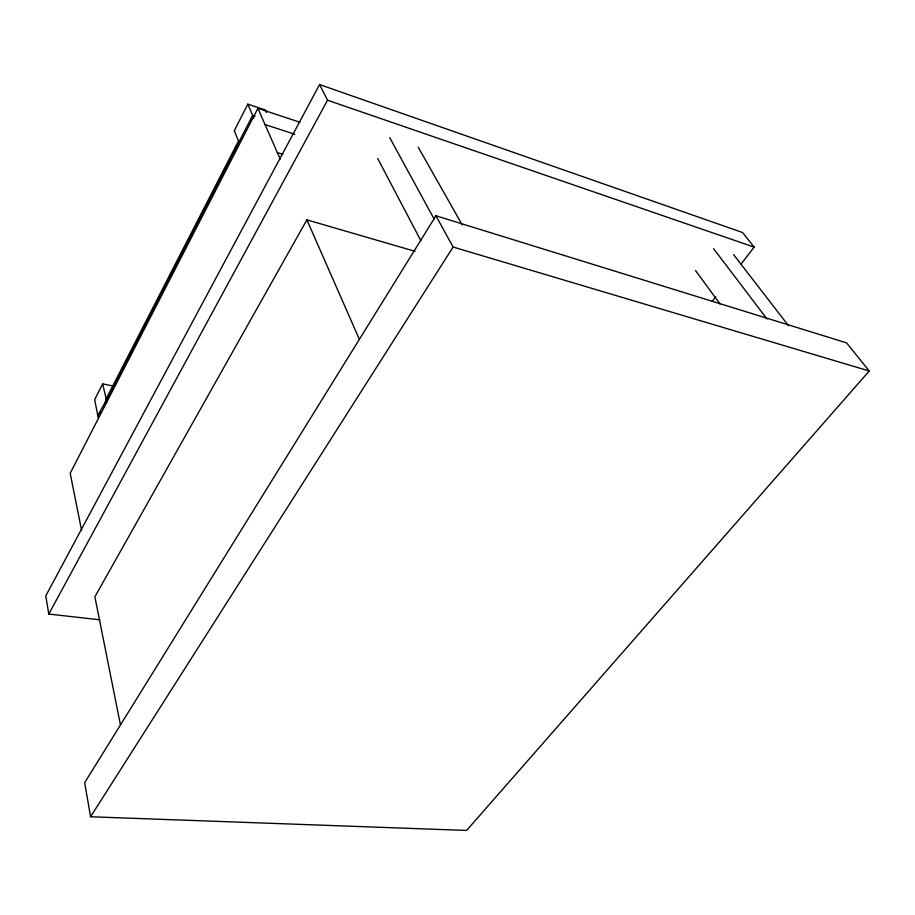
<?xml version="1.0" encoding="UTF-8"?>
<svg xmlns="http://www.w3.org/2000/svg" width="915" height="915" viewBox="0 0 915 915"><rect width="100%" height="100%" fill="white"/><g stroke="black" fill="none" stroke-linecap="round" stroke-linejoin="round"><path stroke-width="1.37" d="M102.652 383.877L94.657 399.638L97.814 415.685L106.46 399.969L102.652 383.877L113.552 386.096M266.517 112.534L265.396 110.006L247.805 104.173L234.286 130.742L238.483 141.001L106.186 398.78M98.969 414.575L100.215 412.139M105.214 402.406L252.643 115.382L255.113 116.194M299.868 122.221L257.904 108.336L70.192 473.284L81.584 530.3M741.07 264.046L754.166 247.119L742.568 232.524L319.575 84.557L45.75 595.985L48.804 614.057L99.895 619.821M48.804 614.057L327.513 100.215L319.575 84.557M415.033 251.316L306.891 219.852L94.874 596.82L120.46 724.932M435.94 215.768L84.683 782.691L90.574 816.763L466.593 830.443L869.25 370.998L846.569 342.862L435.94 215.768L453.097 247.039L869.25 370.998M90.574 816.763L453.097 247.039M712.247 301.275L715.736 296.757M277.371 152.645L282.804 154.361M265.041 124.566L294.847 134.265M327.513 100.215L754.166 247.119M733.567 254.587L788.444 325.626M713.608 248.708L767.044 319.038M695.526 270.531L720.025 303.974M418.201 147.155L462.258 224.953M389.733 137.662L434.179 219.131M377.689 158.467L420.831 240.622M257.904 108.336L280.184 159.061M306.891 219.852L359.378 339.339M247.805 104.173L253.764 117.966M105.934 399.866L106.586 402.623M97.814 415.685L98.443 418.452"/></g></svg>
